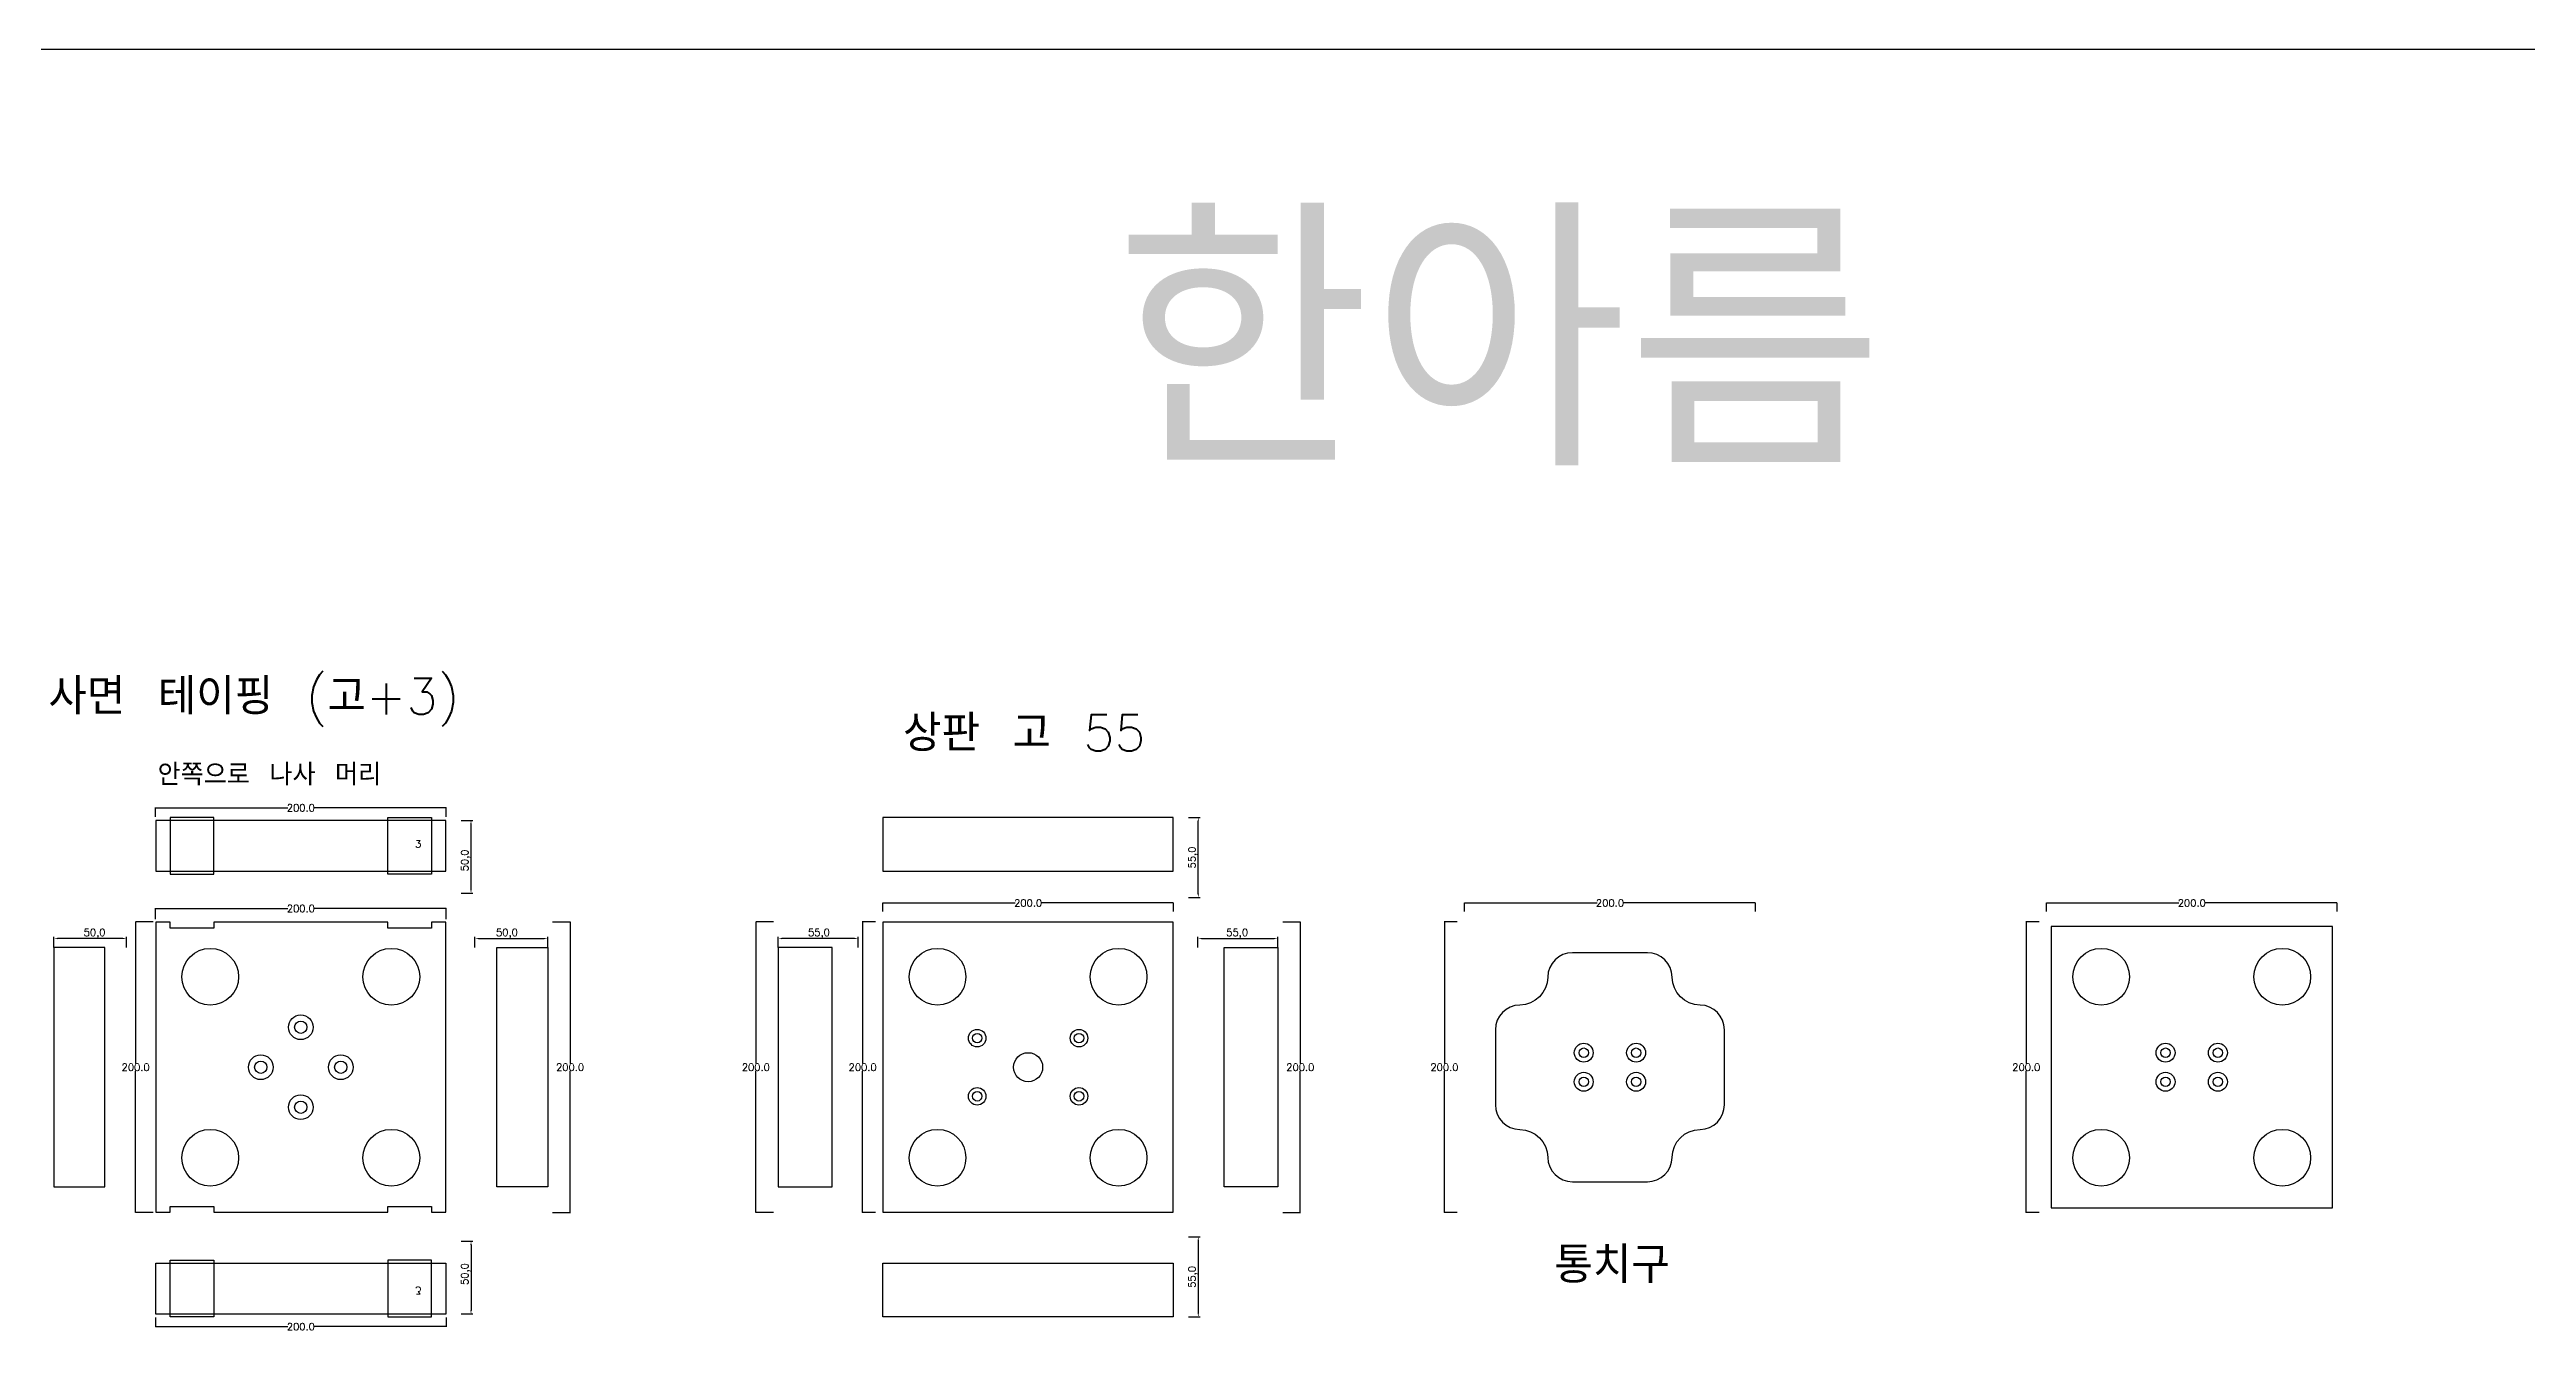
# Model space of a CAD drawing. Header units: millimetres. Extents: x -25 to 19775, y 172 to 9172.
# Drawn here: x 13753 to 15456, y 4690 to 5572 of the extents above; entities that cross this region are included whole.
import ezdxf

# ---------------------------------------------------------------- set-up
doc = ezdxf.new("R2010")
doc.units = ezdxf.units.MM
for name, color, linetype in [('TEXT', 7, 'Continuous'), ('볼트 구멍', 7, 'Continuous'), ('치구', 7, 'Continuous'), ('치수', 7, 'Continuous')]:
    doc.layers.add(name, color=color, linetype=linetype)
doc.styles.get("Standard").update_dxf_attribs({"font": 'txt.shx', "bigfont": 'whgtxt.shx'})
doc.dimstyles.new('ISO-25', dxfattribs={"dimtxt": 2.5, "dimasz": 2.5, "dimexe": 1.25, "dimexo": 0.625, "dimtad": 1, "dimtxsty": 'Standard', "dimcen": 2.5, "dimadec": 0, "dimazin": 0, "dimtfac": 1, "dimtmove": 0, "dimatfit": 3, "dimfxl": 0, "dimarcsym": 0})
doc.dimstyles.get("Standard").update_dxf_attribs({"dimtxt": 7, "dimasz": 0.18, "dimexe": 0.18, "dimexo": 0.0625, "dimgap": 0.09, "dimtad": 0, "dimtih": 1, "dimtoh": 1, "dimdec": 1, "dimzin": 0, "dimdsep": 46, "dimtxsty": 'Standard', "dimcen": 0.09, "dimadec": 0, "dimazin": 0, "dimtfac": 1, "dimtdec": 1, "dimtofl": 0, "dimtmove": 0, "dimatfit": 3, "dimfxl": 0, "dimtolj": 1, "dimtzin": 0, "dimarcsym": 0})

# ---------------------------------------------------------------- blocks, each defined once
blk = doc.blocks.new('*D421')
at = {"layer": 'Defpoints', "color": 0}
for p in [(15125.5, 4978.9), (15325.5, 4984.8), (15325.5, 4978.9)]:
    blk.add_point(p, dxfattribs=at)
at = {"layer": '치수', "color": 0, "lineweight": -2}
for p, q in [((15125.5, 4979), (15125.5, 4985)), ((15125.6, 4984.8), (15216.6, 4984.8)), ((15325.3, 4984.8), (15234.3, 4984.8)), ((15325.5, 4979), (15325.5, 4985))]:
    blk.add_line(p, q, dxfattribs=at)
at = {"layer": '치수', "color": 0}
for points in [[(15125.6, 4984.8), (15125.6, 4984.8), (15125.5, 4984.8)], [(15325.3, 4984.8), (15325.3, 4984.8), (15325.5, 4984.8)]]:
    blk.add_solid(points, dxfattribs=at)
at = {"layer": '치수', "color": 0, "insert": (15225.5, 4984.8), "char_height": 5, "attachment_point": 5}
blk.add_mtext('\\A1;200.0', dxfattribs=at)
blk = doc.blocks.new('*D422')
at = {"layer": 'Defpoints', "color": 0}
for p in [(14325.5, 4978.9), (14525.5, 4984.8), (14525.5, 4978.9)]:
    blk.add_point(p, dxfattribs=at)
at = {"layer": '치수', "color": 0, "lineweight": -2}
for p, q in [((14325.5, 4979), (14325.5, 4985)), ((14325.6, 4984.8), (14416.6, 4984.8)), ((14525.3, 4984.8), (14434.3, 4984.8)), ((14525.5, 4979), (14525.5, 4985))]:
    blk.add_line(p, q, dxfattribs=at)
at = {"layer": '치수', "color": 0}
for points in [[(14325.6, 4984.8), (14325.6, 4984.8), (14325.5, 4984.8)], [(14525.3, 4984.8), (14525.3, 4984.8), (14525.5, 4984.8)]]:
    blk.add_solid(points, dxfattribs=at)
at = {"layer": '치수', "color": 0, "insert": (14425.5, 4984.8), "char_height": 5, "attachment_point": 5}
blk.add_mtext('\\A1;200.0', dxfattribs=at)
blk = doc.blocks.new('*D423')
at = {"layer": 'Defpoints', "color": 0}
for p in [(14320.6, 4971.8), (14311.7, 4771.8), (14320.6, 4771.8)]:
    blk.add_point(p, dxfattribs=at)
at = {"layer": '치수', "color": 0, "lineweight": -2}
for p, q in [((14320.5, 4971.8), (14311.5, 4971.8)), ((14311.7, 4971.6), (14311.7, 4874.4)), ((14311.7, 4772), (14311.7, 4869.2)), ((14320.5, 4771.8), (14311.5, 4771.8))]:
    blk.add_line(p, q, dxfattribs=at)
at = {"layer": '치수', "color": 0}
for points in [[(14311.6, 4971.6), (14311.7, 4971.6), (14311.7, 4971.8)], [(14311.6, 4772), (14311.7, 4772), (14311.7, 4771.8)]]:
    blk.add_solid(points, dxfattribs=at)
at = {"layer": '치수', "color": 0, "insert": (14311.7, 4871.8), "char_height": 5, "attachment_point": 5}
blk.add_mtext('\\A1;200.0', dxfattribs=at)
blk = doc.blocks.new('*D424')
at = {"layer": 'Defpoints', "color": 0}
for p in [(14035.1, 5041.6), (14042.5, 5041.6), (14035.1, 4991.6)]:
    blk.add_point(p, dxfattribs=at)
at = {"layer": '치수', "color": 0, "lineweight": -2}
for p, q in [((14035.8, 5041.6), (14043.7, 5041.6)), ((14042.5, 4994.1), (14042.5, 5039.1)), ((14035.8, 4991.6), (14043.7, 4991.6))]:
    blk.add_line(p, q, dxfattribs=at)
at = {"layer": '치수', "color": 0}
for points in [[(14042, 5039.1), (14042.9, 5039.1), (14042.5, 5041.6)], [(14042, 4994.1), (14042.9, 4994.1), (14042.5, 4991.6)]]:
    blk.add_solid(points, dxfattribs=at)
at = {"layer": '치수', "color": 0, "insert": (14038.9, 5014.1), "char_height": 5, "attachment_point": 5, "rotation": 90}
blk.add_mtext('50,0', dxfattribs=at)
blk = doc.blocks.new('*D425')
at = {"layer": 'Defpoints', "color": 0}
for p in [(13825.5, 4973.6), (14025.5, 4981), (14025.5, 4973.6)]:
    blk.add_point(p, dxfattribs=at)
at = {"layer": '치수', "color": 0, "lineweight": -2}
for p, q in [((13825.5, 4973.7), (13825.5, 4981.2)), ((13825.6, 4981), (13916.6, 4981)), ((14025.3, 4981), (13934.3, 4981)), ((14025.5, 4973.7), (14025.5, 4981.2))]:
    blk.add_line(p, q, dxfattribs=at)
at = {"layer": '치수', "color": 0}
for points in [[(13825.6, 4981.1), (13825.6, 4981), (13825.5, 4981)], [(14025.3, 4981.1), (14025.3, 4981), (14025.5, 4981)]]:
    blk.add_solid(points, dxfattribs=at)
at = {"layer": '치수', "color": 0, "insert": (13925.5, 4981), "char_height": 5, "attachment_point": 5}
blk.add_mtext('\\A1;200.0', dxfattribs=at)
blk = doc.blocks.new('*D426')
at = {"layer": 'Defpoints', "color": 0}
for p in [(14095.2, 4960.3), (14045.2, 4953.5), (14095.2, 4953.5)]:
    blk.add_point(p, dxfattribs=at)
at = {"layer": '치수', "color": 0, "lineweight": -2}
for p, q in [((14045.2, 4954.1), (14045.2, 4961.6)), ((14047.7, 4960.3), (14092.7, 4960.3)), ((14095.2, 4954.1), (14095.2, 4961.6))]:
    blk.add_line(p, q, dxfattribs=at)
at = {"layer": '치수', "color": 0}
for points in [[(14047.7, 4960.7), (14047.7, 4959.9), (14045.2, 4960.3)], [(14092.7, 4960.7), (14092.7, 4959.9), (14095.2, 4960.3)]]:
    blk.add_solid(points, dxfattribs=at)
at = {"layer": '치수', "color": 0, "insert": (14067.2, 4963.8), "char_height": 5, "attachment_point": 5}
blk.add_mtext('50,0', dxfattribs=at)
blk = doc.blocks.new('*D427')
at = {"layer": 'Defpoints', "color": 0}
for p in [(13825.5, 5043.9), (14025.5, 5050.3), (14025.5, 5043.9)]:
    blk.add_point(p, dxfattribs=at)
at = {"layer": '치수', "color": 0, "lineweight": -2}
for p, q in [((13825.5, 5044), (13825.5, 5050.5)), ((13825.6, 5050.3), (13916.6, 5050.3)), ((14025.3, 5050.3), (13934.3, 5050.3)), ((14025.5, 5044), (14025.5, 5050.5))]:
    blk.add_line(p, q, dxfattribs=at)
at = {"layer": '치수', "color": 0}
for points in [[(13825.6, 5050.3), (13825.6, 5050.3), (13825.5, 5050.3)], [(14025.3, 5050.3), (14025.3, 5050.3), (14025.5, 5050.3)]]:
    blk.add_solid(points, dxfattribs=at)
at = {"layer": '치수', "color": 0, "insert": (13925.5, 5050.3), "char_height": 5, "attachment_point": 5}
blk.add_mtext('\\A1;200.0', dxfattribs=at)
blk = doc.blocks.new('*D428')
at = {"layer": 'Defpoints', "color": 0}
for p in [(13755.7, 4960.3), (13755.7, 4953.5), (13805.7, 4953.5)]:
    blk.add_point(p, dxfattribs=at)
at = {"layer": '치수', "color": 0, "lineweight": -2}
for p, q in [((13755.7, 4954.1), (13755.7, 4961.6)), ((13803.2, 4960.3), (13758.2, 4960.3)), ((13805.7, 4954.1), (13805.7, 4961.6))]:
    blk.add_line(p, q, dxfattribs=at)
at = {"layer": '치수', "color": 0}
for points in [[(13758.2, 4960.7), (13758.2, 4959.9), (13755.7, 4960.3)], [(13803.2, 4960.7), (13803.2, 4959.9), (13805.7, 4960.3)]]:
    blk.add_solid(points, dxfattribs=at)
at = {"layer": '치수', "color": 0, "insert": (13783.7, 4963.8), "char_height": 5, "attachment_point": 5}
blk.add_mtext('50,0', dxfattribs=at)
blk = doc.blocks.new('*D429')
at = {"layer": 'Defpoints', "color": 0}
for p in [(13825.5, 4699.8), (14025.5, 4699.8), (14025.5, 4693.4)]:
    blk.add_point(p, dxfattribs=at)
at = {"layer": '치수', "color": 0, "lineweight": -2}
for p, q in [((13825.5, 4699.7), (13825.5, 4693.2)), ((13825.6, 4693.4), (13916.6, 4693.4)), ((14025.3, 4693.4), (13934.3, 4693.4)), ((14025.5, 4699.7), (14025.5, 4693.2))]:
    blk.add_line(p, q, dxfattribs=at)
at = {"layer": '치수', "color": 0}
for points in [[(13825.6, 4693.4), (13825.6, 4693.3), (13825.5, 4693.4)], [(14025.3, 4693.4), (14025.3, 4693.3), (14025.5, 4693.4)]]:
    blk.add_solid(points, dxfattribs=at)
at = {"layer": '치수', "color": 0, "insert": (13925.5, 4693.4), "char_height": 5, "attachment_point": 5}
blk.add_mtext('\\A1;200.0', dxfattribs=at)
blk = doc.blocks.new('*D430')
at = {"layer": 'Defpoints', "color": 0}
for p in [(14035.1, 4752.1), (14035.1, 4702.1), (14042.5, 4702.1)]:
    blk.add_point(p, dxfattribs=at)
at = {"layer": '치수', "color": 0, "lineweight": -2}
for p, q in [((14035.8, 4752.1), (14043.7, 4752.1)), ((14042.5, 4749.6), (14042.5, 4704.6)), ((14035.8, 4702.1), (14043.7, 4702.1))]:
    blk.add_line(p, q, dxfattribs=at)
at = {"layer": '치수', "color": 0}
for points in [[(14042, 4749.6), (14042.9, 4749.6), (14042.5, 4752.1)], [(14042, 4704.6), (14042.9, 4704.6), (14042.5, 4702.1)]]:
    blk.add_solid(points, dxfattribs=at)
at = {"layer": '치수', "color": 0, "insert": (14038.9, 4729.6), "char_height": 5, "attachment_point": 5, "rotation": 90}
blk.add_mtext('50,0', dxfattribs=at)
blk = doc.blocks.new('*D431')
at = {"layer": 'Defpoints', "color": 0}
for p in [(13824, 4971.8), (13811.9, 4771.8), (13824, 4771.8)]:
    blk.add_point(p, dxfattribs=at)
at = {"layer": '치수', "color": 0, "lineweight": -2}
for p, q in [((13823.9, 4971.8), (13811.8, 4971.8)), ((13811.9, 4971.6), (13811.9, 4874.4)), ((13811.9, 4772), (13811.9, 4869.2)), ((13823.9, 4771.8), (13811.8, 4771.8))]:
    blk.add_line(p, q, dxfattribs=at)
at = {"layer": '치수', "color": 0}
for points in [[(13811.9, 4971.6), (13812, 4971.6), (13811.9, 4971.8)], [(13811.9, 4772), (13812, 4772), (13811.9, 4771.8)]]:
    blk.add_solid(points, dxfattribs=at)
at = {"layer": '치수', "color": 0, "insert": (13811.9, 4871.8), "char_height": 5, "attachment_point": 5}
blk.add_mtext('\\A1;200.0', dxfattribs=at)
blk = doc.blocks.new('*D432')
at = {"layer": 'Defpoints', "color": 0}
for p in [(14098.5, 4971.8), (14098.5, 4771.8), (14110.6, 4771.8)]:
    blk.add_point(p, dxfattribs=at)
at = {"layer": '치수', "color": 0, "lineweight": -2}
for p, q in [((14098.6, 4971.8), (14110.8, 4971.8)), ((14110.6, 4971.6), (14110.6, 4874.4)), ((14110.6, 4772), (14110.6, 4869.2)), ((14098.6, 4771.8), (14110.8, 4771.8))]:
    blk.add_line(p, q, dxfattribs=at)
at = {"layer": '치수', "color": 0}
for points in [[(14110.5, 4971.6), (14110.6, 4971.6), (14110.6, 4971.8)], [(14110.5, 4772), (14110.6, 4772), (14110.6, 4771.8)]]:
    blk.add_solid(points, dxfattribs=at)
at = {"layer": '치수', "color": 0, "insert": (14110.6, 4871.8), "char_height": 5, "attachment_point": 5}
blk.add_mtext('\\A1;200.0', dxfattribs=at)
blk = doc.blocks.new('*D434')
at = {"layer": 'Defpoints', "color": 0}
for p in [(14250.4, 4971.8), (14238.3, 4771.8), (14250.4, 4771.8)]:
    blk.add_point(p, dxfattribs=at)
at = {"layer": '치수', "color": 0, "lineweight": -2}
for p, q in [((14250.4, 4971.8), (14238.2, 4971.8)), ((14238.3, 4971.6), (14238.3, 4874.4)), ((14238.3, 4772), (14238.3, 4869.2)), ((14250.4, 4771.8), (14238.2, 4771.8))]:
    blk.add_line(p, q, dxfattribs=at)
at = {"layer": '치수', "color": 0}
for points in [[(14238.3, 4971.6), (14238.4, 4971.6), (14238.3, 4971.8)], [(14238.3, 4772), (14238.4, 4772), (14238.3, 4771.8)]]:
    blk.add_solid(points, dxfattribs=at)
at = {"layer": '치수', "color": 0, "insert": (14238.3, 4871.8), "char_height": 5, "attachment_point": 5}
blk.add_mtext('\\A1;200.0', dxfattribs=at)
blk = doc.blocks.new('*D435')
at = {"layer": 'Defpoints', "color": 0}
for p in [(14253.7, 4960.3), (14253.7, 4953.5), (14308.7, 4953.5)]:
    blk.add_point(p, dxfattribs=at)
at = {"layer": '치수', "color": 0, "lineweight": -2}
for p, q in [((14253.7, 4954.1), (14253.7, 4961.6)), ((14306.2, 4960.3), (14256.2, 4960.3)), ((14308.7, 4954.1), (14308.7, 4961.6))]:
    blk.add_line(p, q, dxfattribs=at)
at = {"layer": '치수', "color": 0}
for points in [[(14256.2, 4960.7), (14256.2, 4959.9), (14253.7, 4960.3)], [(14306.2, 4960.7), (14306.2, 4959.9), (14308.7, 4960.3)]]:
    blk.add_solid(points, dxfattribs=at)
at = {"layer": '치수', "color": 0, "insert": (14281.7, 4963.8), "char_height": 5, "attachment_point": 5}
blk.add_mtext('55,0', dxfattribs=at)
blk = doc.blocks.new('*D436')
at = {"layer": 'Defpoints', "color": 0}
for p in [(14535.1, 5043.6), (14542.5, 5043.6), (14535.1, 4988.6)]:
    blk.add_point(p, dxfattribs=at)
at = {"layer": '치수', "color": 0, "lineweight": -2}
for p, q in [((14535.8, 5043.6), (14543.7, 5043.6)), ((14542.5, 4991.1), (14542.5, 5041.1)), ((14535.8, 4988.6), (14543.7, 4988.6))]:
    blk.add_line(p, q, dxfattribs=at)
at = {"layer": '치수', "color": 0}
for points in [[(14542, 5041.1), (14542.9, 5041.1), (14542.5, 5043.6)], [(14542, 4991.1), (14542.9, 4991.1), (14542.5, 4988.6)]]:
    blk.add_solid(points, dxfattribs=at)
at = {"layer": '치수', "color": 0, "insert": (14538.9, 5016.1), "char_height": 5, "attachment_point": 5, "rotation": 90}
blk.add_mtext('55,0', dxfattribs=at)
blk = doc.blocks.new('*D437')
at = {"layer": 'Defpoints', "color": 0}
for p in [(14597.2, 4960.3), (14542.2, 4953.5), (14597.2, 4953.5)]:
    blk.add_point(p, dxfattribs=at)
at = {"layer": '치수', "color": 0, "lineweight": -2}
for p, q in [((14542.2, 4954.1), (14542.2, 4961.6)), ((14544.7, 4960.3), (14594.7, 4960.3)), ((14597.2, 4954.1), (14597.2, 4961.6))]:
    blk.add_line(p, q, dxfattribs=at)
at = {"layer": '치수', "color": 0}
for points in [[(14544.7, 4960.7), (14544.7, 4959.9), (14542.2, 4960.3)], [(14594.7, 4960.7), (14594.7, 4959.9), (14597.2, 4960.3)]]:
    blk.add_solid(points, dxfattribs=at)
at = {"layer": '치수', "color": 0, "insert": (14569.2, 4963.8), "char_height": 5, "attachment_point": 5}
blk.add_mtext('55,0', dxfattribs=at)
blk = doc.blocks.new('*D438')
at = {"layer": 'Defpoints', "color": 0}
for p in [(14725.5, 4978.9), (14925.5, 4984.8), (14925.5, 4978.9)]:
    blk.add_point(p, dxfattribs=at)
at = {"layer": '치수', "color": 0, "lineweight": -2}
for p, q in [((14725.5, 4979), (14725.5, 4985)), ((14725.6, 4984.8), (14816.6, 4984.8)), ((14925.3, 4984.8), (14834.3, 4984.8)), ((14925.5, 4979), (14925.5, 4985))]:
    blk.add_line(p, q, dxfattribs=at)
at = {"layer": '치수', "color": 0}
for points in [[(14725.6, 4984.8), (14725.6, 4984.8), (14725.5, 4984.8)], [(14925.3, 4984.8), (14925.3, 4984.8), (14925.5, 4984.8)]]:
    blk.add_solid(points, dxfattribs=at)
at = {"layer": '치수', "color": 0, "insert": (14825.5, 4984.8), "char_height": 5, "attachment_point": 5}
blk.add_mtext('\\A1;200.0', dxfattribs=at)
blk = doc.blocks.new('*D439')
at = {"layer": 'Defpoints', "color": 0}
for p in [(14535.1, 4755.1), (14535.1, 4700.1), (14542.5, 4700.1)]:
    blk.add_point(p, dxfattribs=at)
at = {"layer": '치수', "color": 0, "lineweight": -2}
for p, q in [((14535.8, 4755.1), (14543.7, 4755.1)), ((14542.5, 4752.6), (14542.5, 4702.6)), ((14535.8, 4700.1), (14543.7, 4700.1))]:
    blk.add_line(p, q, dxfattribs=at)
at = {"layer": '치수', "color": 0}
for points in [[(14542, 4752.6), (14542.9, 4752.6), (14542.5, 4755.1)], [(14542, 4702.6), (14542.9, 4702.6), (14542.5, 4700.1)]]:
    blk.add_solid(points, dxfattribs=at)
at = {"layer": '치수', "color": 0, "insert": (14538.9, 4727.6), "char_height": 5, "attachment_point": 5, "rotation": 90}
blk.add_mtext('55,0', dxfattribs=at)
blk = doc.blocks.new('*D440')
at = {"layer": 'Defpoints', "color": 0}
for p in [(14720.6, 4971.8), (14711.7, 4771.8), (14720.6, 4771.8)]:
    blk.add_point(p, dxfattribs=at)
at = {"layer": '치수', "color": 0, "lineweight": -2}
for p, q in [((14720.5, 4971.8), (14711.5, 4971.8)), ((14711.7, 4971.6), (14711.7, 4874.4)), ((14711.7, 4772), (14711.7, 4869.2)), ((14720.5, 4771.8), (14711.5, 4771.8))]:
    blk.add_line(p, q, dxfattribs=at)
at = {"layer": '치수', "color": 0}
for points in [[(14711.6, 4971.6), (14711.7, 4971.6), (14711.7, 4971.8)], [(14711.6, 4772), (14711.7, 4772), (14711.7, 4771.8)]]:
    blk.add_solid(points, dxfattribs=at)
at = {"layer": '치수', "color": 0, "insert": (14711.7, 4871.8), "char_height": 5, "attachment_point": 5}
blk.add_mtext('\\A1;200.0', dxfattribs=at)
blk = doc.blocks.new('*D441')
at = {"layer": 'Defpoints', "color": 0}
for p in [(15120.6, 4971.8), (15111.7, 4771.8), (15120.6, 4771.8)]:
    blk.add_point(p, dxfattribs=at)
at = {"layer": '치수', "color": 0, "lineweight": -2}
for p, q in [((15120.5, 4971.8), (15111.5, 4971.8)), ((15111.7, 4971.6), (15111.7, 4874.4)), ((15111.7, 4772), (15111.7, 4869.2)), ((15120.5, 4771.8), (15111.5, 4771.8))]:
    blk.add_line(p, q, dxfattribs=at)
at = {"layer": '치수', "color": 0}
for points in [[(15111.6, 4971.6), (15111.7, 4971.6), (15111.7, 4971.8)], [(15111.6, 4772), (15111.7, 4772), (15111.7, 4771.8)]]:
    blk.add_solid(points, dxfattribs=at)
at = {"layer": '치수', "color": 0, "insert": (15111.7, 4871.8), "char_height": 5, "attachment_point": 5}
blk.add_mtext('\\A1;200.0', dxfattribs=at)
blk = doc.blocks.new('*D442')
at = {"layer": 'Defpoints', "color": 0}
for p in [(14600.5, 4971.8), (14600.5, 4771.8), (14612.6, 4771.8)]:
    blk.add_point(p, dxfattribs=at)
at = {"layer": '치수', "color": 0, "lineweight": -2}
for p, q in [((14600.6, 4971.8), (14612.8, 4971.8)), ((14612.6, 4971.6), (14612.6, 4874.4)), ((14612.6, 4772), (14612.6, 4869.2)), ((14600.6, 4771.8), (14612.8, 4771.8))]:
    blk.add_line(p, q, dxfattribs=at)
at = {"layer": '치수', "color": 0}
for points in [[(14612.5, 4971.6), (14612.6, 4971.6), (14612.6, 4971.8)], [(14612.5, 4772), (14612.6, 4772), (14612.6, 4771.8)]]:
    blk.add_solid(points, dxfattribs=at)
at = {"layer": '치수', "color": 0, "insert": (14612.6, 4871.8), "char_height": 5, "attachment_point": 5}
blk.add_mtext('\\A1;200.0', dxfattribs=at)

msp = doc.modelspace()

# ---------------------------------------------------------------- linework, layer by layer
at = {"layer": 'TEXT', "color": 6}
msp.add_line((19775.462, 5571.825), (-24.538, 5571.825), dxfattribs=at)
at = {"layer": '볼트 구멍', "color": 2}
for centre in [(13925.462, 4899.325), (13897.962, 4871.825), (13952.962, 4871.825), (13925.462, 4844.325)]:
    msp.add_circle(centre, 8.5, dxfattribs=at)
at = {"layer": '볼트 구멍', "color": 3}
for centre, radius in [((13925.462, 4899.325), 4.25), ((14390.462, 4891.825), 3.25), ((14460.462, 4891.825), 3.25), ((13897.962, 4871.825), 4.25), ((13952.962, 4871.825), 4.25), ((14425.462, 4871.825), 10), ((14807.462, 4881.825), 3.25), ((14843.462, 4881.825), 3.25), ((15207.462, 4881.825), 3.25), ((15243.462, 4881.825), 3.25), ((14390.462, 4851.825), 3.25), ((14460.462, 4851.825), 3.25), ((14807.462, 4861.825), 3.25), ((14843.462, 4861.825), 3.25), ((15207.462, 4861.825), 3.25), ((15243.462, 4861.825), 3.25), ((13925.462, 4844.325), 4.25)]:
    msp.add_circle(centre, radius, dxfattribs=at)
at = {"layer": '볼트 구멍', "color": 6}
for centre, radius in [((14390.462, 4891.825), 6), ((14460.462, 4891.825), 6), ((14807.462, 4881.825), 6.5), ((14843.462, 4881.825), 6.5), ((15207.462, 4881.825), 6.5), ((15243.462, 4881.825), 6.5), ((14390.462, 4851.825), 6), ((14460.462, 4851.825), 6), ((14807.462, 4861.825), 6.5), ((14843.462, 4861.825), 6.5), ((15207.462, 4861.825), 6.5), ((15243.462, 4861.825), 6.5)]:
    msp.add_circle(centre, radius, dxfattribs=at)
at = {"layer": '치구'}
for points in [[(13825.712, 5006.575), (14025.212, 5006.575), (14025.212, 5041.575), (13825.712, 5041.575)], [(14325.712, 5006.575), (14525.212, 5006.575), (14525.212, 5043.575), (14325.712, 5043.575)], [(13825.712, 4772.075), (13835.712, 4772.075), (13835.712, 4776.075), (13865.712, 4776.075), (13865.712, 4772.075), (13985.212, 4772.075), (13985.212, 4776.075), (14015.212, 4776.075), (14015.212, 4772.075), (14025.212, 4772.075), (14025.212, 4971.575), (14015.212, 4971.575), (14015.212, 4967.575), (13985.212, 4967.575), (13985.212, 4971.575), (13865.712, 4971.575), (13865.712, 4967.575), (13835.712, 4967.575), (13835.712, 4971.575), (13825.712, 4971.575)], [(14325.712, 4971.575), (14325.712, 4772.075), (14525.212, 4772.075), (14525.212, 4971.575)], [(15128.712, 4968.575), (15128.712, 4775.075), (15322.212, 4775.075), (15322.212, 4968.575)], [(13790.712, 4954.175), (13755.712, 4954.175), (13755.712, 4789.475), (13790.712, 4789.475)], [(14060.212, 4954.175), (14095.212, 4954.175), (14095.212, 4789.475), (14060.212, 4789.475)], [(14290.712, 4954.175), (14253.712, 4954.175), (14253.712, 4789.475), (14290.712, 4789.475)], [(14560.212, 4954.175), (14597.212, 4954.175), (14597.212, 4789.475), (14560.212, 4789.475)], [(13825.712, 4737.075), (14025.212, 4737.075), (14025.212, 4702.075), (13825.712, 4702.075)], [(14325.712, 4737.075), (14525.212, 4737.075), (14525.212, 4700.075), (14325.712, 4700.075)]]:
    msp.add_lwpolyline(points, close=True, dxfattribs=at)
at = {"layer": '치구', "color": 1}
for points in [[(13835.712, 5004.575), (13865.712, 5004.575), (13865.712, 5043.572), (13835.712, 5043.572)], [(14015.212, 5004.575), (13985.212, 5004.575), (13985.212, 5043.572), (14015.212, 5043.572)], [(13835.712, 4739.075), (13865.712, 4739.075), (13865.712, 4700.077), (13835.712, 4700.077)], [(14015.212, 4739.075), (13985.212, 4739.075), (13985.212, 4700.077), (14015.212, 4700.077)]]:
    msp.add_lwpolyline(points, close=True, dxfattribs=at)
at = {"layer": '치구'}
msp.add_lwpolyline([(14746.712, 4897.578), (14746.712, 4846.071, 0.41020687), (14763.479, 4829.073, -0.40621142), (14782.71, 4809.842, 0.41020687), (14799.708, 4793.075), (14851.215, 4793.075, 0.41020687), (14868.214, 4809.842, -0.40621142), (14887.445, 4829.073, 0.41020687), (14904.212, 4846.071), (14904.212, 4897.578, 0.41020687), (14887.445, 4914.577, -0.40621142), (14868.214, 4933.808, 0.41020687), (14851.215, 4950.575), (14799.708, 4950.575, 0.41020687), (14782.71, 4933.808, -0.40621142), (14763.479, 4914.577, 0.41020687)], format="xyb", close=True, dxfattribs=at)
for centre in [(13863.212, 4934.075), (13987.712, 4934.075), (14363.212, 4934.075), (14487.712, 4934.075), (15163.212, 4934.075), (15287.712, 4934.075), (13863.212, 4809.575), (13987.712, 4809.575), (14363.212, 4809.575), (14487.712, 4809.575), (15163.212, 4809.575), (15287.712, 4809.575)]:
    msp.add_circle(centre, 19.5, dxfattribs=at)

# ---------------------------------------------------------------- texts
at = {"layer": 'TEXT', "color": 3, "linetype": 'Continuous'}
msp.add_text('한아름', height=166.6667, dxfattribs=at).set_placement((14484.663, 5285.31))
at = {"layer": 'TEXT', "linetype": 'Continuous'}
for s, p in [('사면 테이핑 (고+3)', (13751.964, 5114.443)), ('상판 고 55', (14339.499, 5089.11)), ('통치구', (14787.305, 4723.445))]:
    msp.add_text(s, height=25, dxfattribs=at).set_placement(p)
at = {"layer": 'TEXT', "color": 1}
for s, height, p in [('안쪽으로 나사 머리', 15, (13827.015, 5065.633)), ('3', 5, (14004.024, 5022.876))]:
    msp.add_text(s, height=height, dxfattribs=at).set_placement(p)
at = {"layer": 'TEXT', "color": 1, "text_generation_flag": 2}
msp.add_text('3', height=5, rotation=180, dxfattribs=at).set_placement((14004.024, 4720.773))

# ---------------------------------------------------------------- dimensions: what is measured, and where the dimension line sits
at = {"layer": '치수', "color": 4}
for base, p1, p2, dimstyle, override, picture, middle in [((14025.462, 5050.297), (13825.462, 5043.9), (14025.462, 5043.9), 'Standard', {"dimtxt": 5}, '*D427', (13925.462, 5050.297)), ((14095.212, 4960.302), (14045.212, 4953.525), (14095.212, 4953.525), 'ISO-25', {"dimtxt": 5, "dimdec": 1, "dimzin": 0, "dimtdec": 1}, '*D426', (14067.212, 4960.302)), ((14597.212, 4960.302), (14542.212, 4953.525), (14597.212, 4953.525), 'ISO-25', {"dimtxt": 5, "dimdec": 1, "dimzin": 0, "dimtdec": 1}, '*D437', (14569.212, 4960.302)), ((14025.462, 4693.353), (13825.462, 4699.75), (14025.462, 4699.75), 'Standard', {"dimtxt": 5}, '*D429', (13925.462, 4693.353))]:
    dim = msp.add_linear_dim(base=base, p1=p1, p2=p2, dimstyle=dimstyle, override=override, dxfattribs=at)
    dim.commit()
    dim.dimension.update_dxf_attribs({"geometry": picture, "text_midpoint": middle, "dimtype": 160})
for base, p1, p2, angle, picture, middle in [((14042.46, 5041.575), (14035.141, 4991.575), (14035.141, 5041.575), 90, '*D424', (14042.46, 5014.075)), ((14542.46, 5043.575), (14535.141, 4988.575), (14535.141, 5043.575), 90, '*D436', (14542.46, 5016.075)), ((13755.712, 4960.302), (13805.712, 4953.525), (13755.712, 4953.525), 180, '*D428', (13783.712, 4960.302)), ((14253.712, 4960.302), (14308.712, 4953.525), (14253.712, 4953.525), 180, '*D435', (14281.712, 4960.302)), ((14042.46, 4702.075), (14035.141, 4752.075), (14035.141, 4702.075), 270, '*D430', (14042.46, 4729.575)), ((14542.46, 4700.075), (14535.141, 4755.075), (14535.141, 4700.075), 270, '*D439', (14542.46, 4727.575))]:
    dim = msp.add_linear_dim(base=base, p1=p1, p2=p2, angle=angle, dimstyle='ISO-25', override={"dimtxt": 5, "dimdec": 1, "dimzin": 0, "dimtdec": 1}, dxfattribs=at)
    dim.commit()
    dim.dimension.update_dxf_attribs({"geometry": picture, "text_midpoint": middle, "dimtype": 160})
for base, p1, p2, picture, middle in [((14025.462, 4981.047), (13825.462, 4973.65), (14025.462, 4973.65), '*D425', (13925.462, 4981.047)), ((14525.462, 4984.815), (14325.462, 4978.932), (14525.462, 4978.932), '*D422', (14425.462, 4984.815)), ((14925.462, 4984.815), (14725.462, 4978.932), (14925.462, 4978.932), '*D438', (14825.462, 4984.815)), ((15325.462, 4984.815), (15125.462, 4978.932), (15325.462, 4978.932), '*D421', (15225.462, 4984.815))]:
    dim = msp.add_linear_dim(base=base, p1=p1, p2=p2, dimstyle='Standard', override={"dimtxt": 5}, dxfattribs=at)
    dim.commit()
    dim.dimension.update_dxf_attribs({"geometry": picture, "text_midpoint": middle})
for base, p1, p2, picture, middle in [((13811.932, 4771.825), (13824.001, 4971.825), (13824.001, 4771.825), '*D431', (13811.932, 4871.825)), ((14110.579, 4771.825), (14098.51, 4971.825), (14098.51, 4771.825), '*D432', (14110.579, 4871.825)), ((14238.344, 4771.825), (14250.413, 4971.825), (14250.413, 4771.825), '*D434', (14238.344, 4871.825)), ((14311.666, 4771.825), (14320.57, 4971.825), (14320.57, 4771.825), '*D423', (14311.666, 4871.825)), ((14612.579, 4771.825), (14600.51, 4971.825), (14600.51, 4771.825), '*D442', (14612.579, 4871.825)), ((14711.666, 4771.825), (14720.57, 4971.825), (14720.57, 4771.825), '*D440', (14711.666, 4871.825)), ((15111.666, 4771.825), (15120.57, 4971.825), (15120.57, 4771.825), '*D441', (15111.666, 4871.825))]:
    dim = msp.add_linear_dim(base=base, p1=p1, p2=p2, angle=90, dimstyle='Standard', override={"dimtxt": 5}, dxfattribs=at)
    dim.commit()
    dim.dimension.update_dxf_attribs({"geometry": picture, "text_midpoint": middle})

doc.saveas('drawing.dxf')
